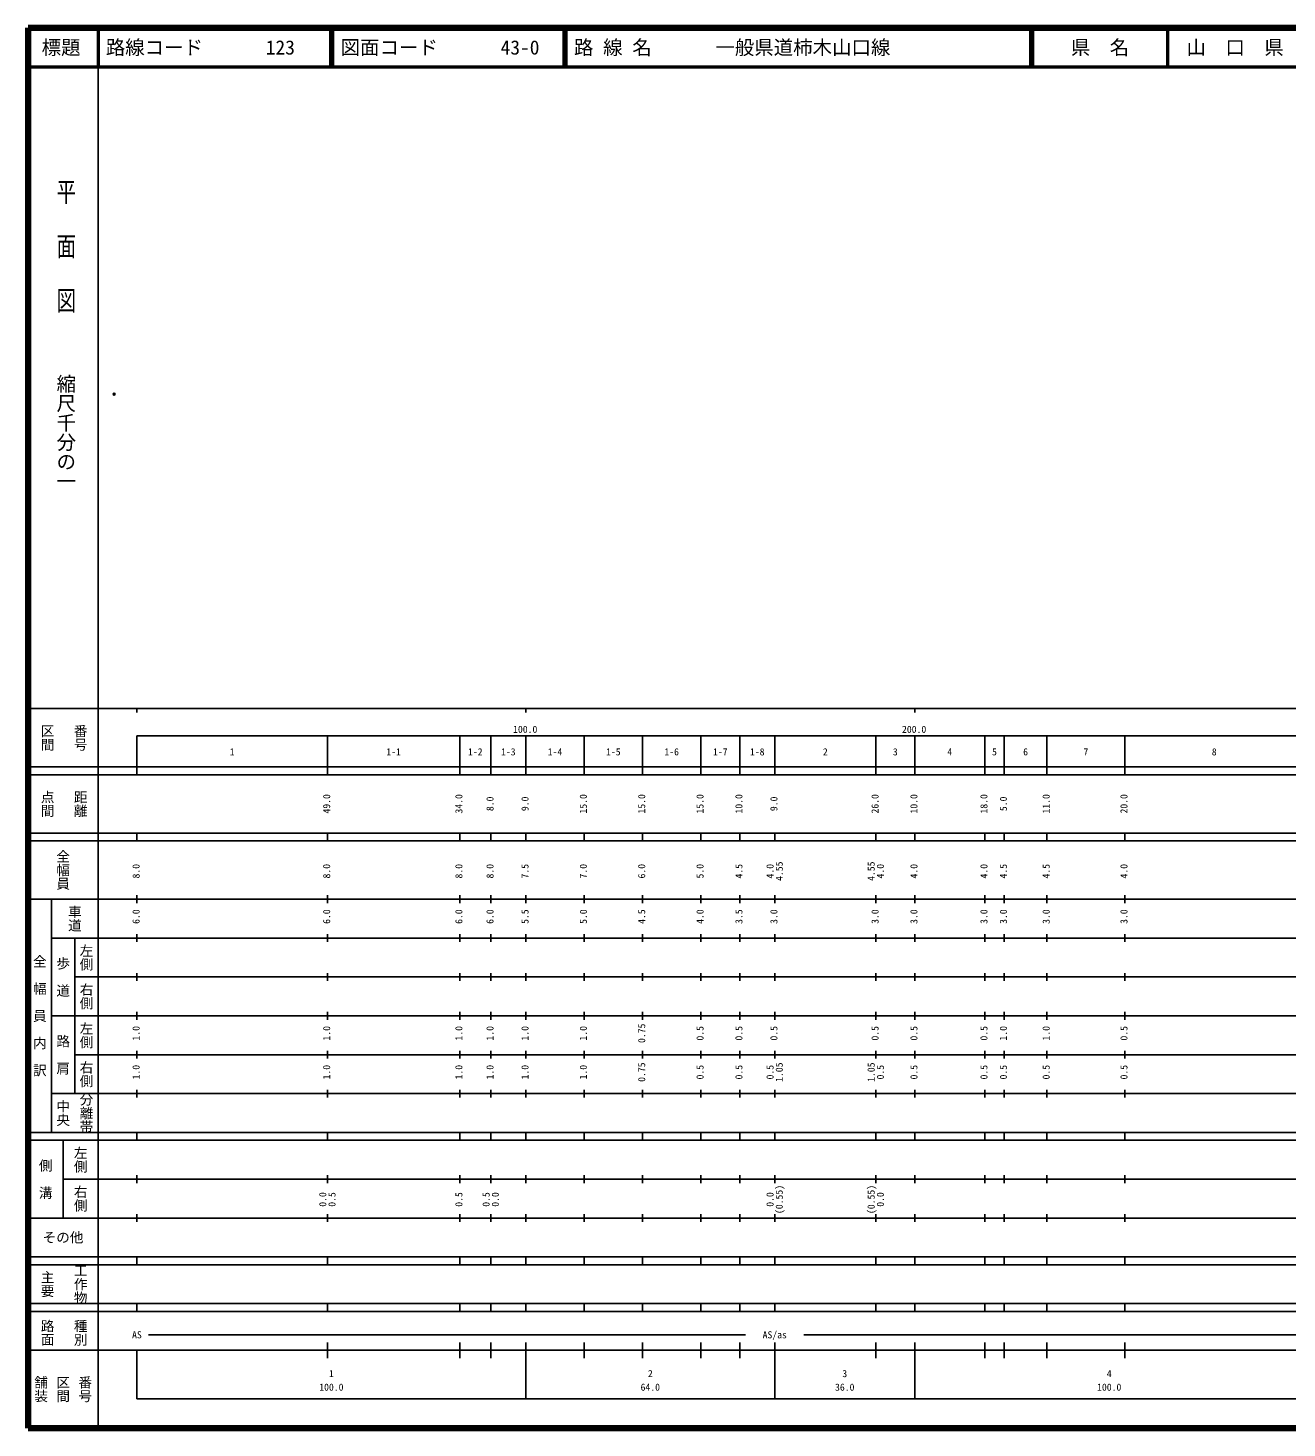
# Model space of a CAD drawing. Units: millimetres on the paper. Extents: x 40 to 680, y 20 to 380.
# Drawn here: x 40 to 363.7, y 20 to 380 of the extents above; entities that cross this region are included whole.
import ezdxf
from ezdxf.enums import TextEntityAlignment as Align

# ---------------------------------------------------------------- set-up
doc = ezdxf.new("R2010")
doc.units = ezdxf.units.MM
doc.header["$PDMODE"] = 32
doc.header["$PDSIZE"] = 0.5
doc.layers.add('M-OTRS', color=6, linetype='Continuous')
doc.layers.add('M-TTL-TXT', color=7, linetype='Continuous')
for name, color, linetype, lineweight in [('M-TTL', 2, 'Continuous', 140), ('M-TTL-BAND', 7, 'Continuous', 25), ('M-TTL-LINE', 7, 'Continuous', 50)]:
    doc.layers.add(name, color=color, linetype=linetype, lineweight=lineweight)
doc.styles.add('@ＭＳ ゴシック', font='')
doc.styles.add('ＭＳ ゴシック', font='')
doc.styles.get('@ＭＳ ゴシック').set_extended_font_data('@MS Gothic')
doc.styles.get('ＭＳ ゴシック').set_extended_font_data('MS Gothic')

msp = doc.modelspace()

# ---------------------------------------------------------------- linework, layer by layer
at = {"layer": 'M-OTRS'}
msp.add_point((62.131, 285.87), dxfattribs=at)
at = {"layer": 'M-TTL'}
for p, q in [((40, 380), (40, 20)), ((680, 380), (40, 380)), ((40, 20), (680, 20))]:
    msp.add_line(p, q, dxfattribs=at)
at = {"layer": 'M-TTL-BAND'}
for p, q in [((58, 370), (58, 20)), ((40, 205), (579, 205)), ((68, 205), (68, 204)), ((168, 205), (168, 204)), ((268, 205), (268, 204)), ((68, 198), (579, 198)), ((68, 198), (68, 188)), ((117, 188), (117, 198)), ((151, 188), (151, 198)), ((159, 188), (159, 198)), ((168, 188), (168, 198)), ((183, 188), (183, 198)), ((198, 188), (198, 198)), ((213, 188), (213, 198)), ((223, 188), (223, 198)), ((232, 188), (232, 198)), ((258, 188), (258, 198)), ((268, 188), (268, 198)), ((286, 188), (286, 198)), ((291, 188), (291, 198)), ((302, 188), (302, 198)), ((322, 188), (322, 198)), ((40, 190), (579, 190)), ((40, 188), (579, 188)), ((40, 173), (579, 173)), ((68, 171), (68, 173)), ((117, 171), (117, 173)), ((151, 171), (151, 173)), ((159, 171), (159, 173)), ((168, 171), (168, 173)), ((183, 171), (183, 173)), ((198, 171), (198, 173)), ((213, 171), (213, 173)), ((223, 171), (223, 173)), ((232, 171), (232, 173)), ((258, 171), (258, 173)), ((268, 171), (268, 173)), ((286, 171), (286, 173)), ((291, 171), (291, 173)), ((302, 171), (302, 173)), ((322, 171), (322, 173)), ((40, 171), (579, 171)), ((40, 156), (579, 156)), ((46, 96), (46, 156)), ((68, 155), (68, 157)), ((117, 155), (117, 157)), ((151, 155), (151, 157)), ((159, 155), (159, 157)), ((168, 155), (168, 157)), ((183, 155), (183, 157)), ((198, 155), (198, 157)), ((213, 155), (213, 157)), ((223, 155), (223, 157)), ((232, 155), (232, 157)), ((258, 155), (258, 157)), ((268, 155), (268, 157)), ((286, 155), (286, 157)), ((291, 155), (291, 157)), ((302, 155), (302, 157)), ((322, 155), (322, 157)), ((46, 146), (579, 146)), ((52, 146), (52, 106)), ((68, 145), (68, 147)), ((117, 145), (117, 147)), ((151, 145), (151, 147)), ((159, 145), (159, 147)), ((168, 145), (168, 147)), ((183, 145), (183, 147)), ((198, 145), (198, 147)), ((213, 145), (213, 147)), ((223, 145), (223, 147)), ((232, 145), (232, 147)), ((258, 145), (258, 147)), ((268, 145), (268, 147)), ((286, 145), (286, 147)), ((291, 145), (291, 147)), ((302, 145), (302, 147)), ((322, 145), (322, 147)), ((68, 135), (68, 137)), ((117, 135), (117, 137)), ((151, 135), (151, 137)), ((159, 135), (159, 137)), ((168, 135), (168, 137)), ((183, 135), (183, 137)), ((198, 135), (198, 137)), ((213, 135), (213, 137)), ((223, 135), (223, 137)), ((232, 135), (232, 137)), ((258, 135), (258, 137)), ((268, 135), (268, 137)), ((286, 135), (286, 137)), ((291, 135), (291, 137)), ((302, 135), (302, 137)), ((322, 135), (322, 137)), ((52, 136), (579, 136)), ((46, 126), (579, 126)), ((68, 125), (68, 127)), ((117, 125), (117, 127)), ((151, 125), (151, 127)), ((159, 125), (159, 127)), ((168, 125), (168, 127)), ((183, 125), (183, 127)), ((198, 125), (198, 127)), ((213, 125), (213, 127)), ((223, 125), (223, 127)), ((232, 125), (232, 127)), ((258, 125), (258, 127)), ((268, 125), (268, 127)), ((286, 125), (286, 127)), ((291, 125), (291, 127)), ((302, 125), (302, 127)), ((322, 125), (322, 127)), ((52, 116), (579, 116)), ((68, 115), (68, 117)), ((117, 115), (117, 117)), ((151, 115), (151, 117)), ((159, 115), (159, 117)), ((168, 115), (168, 117)), ((183, 115), (183, 117)), ((198, 115), (198, 117)), ((213, 115), (213, 117)), ((223, 115), (223, 117)), ((232, 115), (232, 117)), ((258, 115), (258, 117)), ((268, 115), (268, 117)), ((286, 115), (286, 117)), ((291, 115), (291, 117)), ((302, 115), (302, 117)), ((322, 115), (322, 117)), ((46, 106), (579, 106)), ((68, 105), (68, 107)), ((117, 105), (117, 107)), ((151, 105), (151, 107)), ((159, 105), (159, 107)), ((168, 105), (168, 107)), ((183, 105), (183, 107)), ((198, 105), (198, 107)), ((213, 105), (213, 107)), ((223, 105), (223, 107)), ((232, 105), (232, 107)), ((258, 105), (258, 107)), ((268, 105), (268, 107)), ((286, 105), (286, 107)), ((291, 105), (291, 107)), ((302, 105), (302, 107)), ((322, 105), (322, 107)), ((40, 96), (579, 96)), ((40, 94), (579, 94)), ((49, 94), (49, 74)), ((68, 94), (68, 96)), ((117, 94), (117, 96)), ((151, 94), (151, 96)), ((159, 94), (159, 96)), ((168, 94), (168, 96)), ((183, 94), (183, 96)), ((198, 94), (198, 96)), ((213, 94), (213, 96)), ((223, 94), (223, 96)), ((232, 94), (232, 96)), ((258, 94), (258, 96)), ((268, 94), (268, 96)), ((286, 94), (286, 96)), ((291, 94), (291, 96)), ((302, 94), (302, 96)), ((322, 94), (322, 96)), ((49, 84), (579, 84)), ((68, 83), (68, 85)), ((117, 83), (117, 85)), ((151, 83), (151, 85)), ((159, 83), (159, 85)), ((168, 83), (168, 85)), ((183, 83), (183, 85)), ((198, 83), (198, 85)), ((213, 83), (213, 85)), ((223, 83), (223, 85)), ((232, 83), (232, 85)), ((258, 83), (258, 85)), ((268, 83), (268, 85)), ((286, 83), (286, 85)), ((291, 83), (291, 85)), ((302, 83), (302, 85)), ((322, 83), (322, 85)), ((40, 74), (579, 74)), ((68, 73), (68, 75)), ((117, 73), (117, 75)), ((151, 73), (151, 75)), ((159, 73), (159, 75)), ((168, 73), (168, 75)), ((183, 73), (183, 75)), ((198, 73), (198, 75)), ((213, 73), (213, 75)), ((223, 73), (223, 75)), ((232, 73), (232, 75)), ((258, 73), (258, 75)), ((268, 73), (268, 75)), ((286, 73), (286, 75)), ((291, 73), (291, 75)), ((302, 73), (302, 75)), ((322, 73), (322, 75)), ((40, 64), (579, 64)), ((40, 62), (579, 62)), ((68, 62), (68, 64)), ((117, 62), (117, 64)), ((151, 62), (151, 64)), ((159, 62), (159, 64)), ((168, 62), (168, 64)), ((183, 62), (183, 64)), ((198, 62), (198, 64)), ((213, 62), (213, 64)), ((223, 62), (223, 64)), ((232, 62), (232, 64)), ((258, 62), (258, 64)), ((268, 62), (268, 64)), ((286, 62), (286, 64)), ((291, 62), (291, 64)), ((302, 62), (302, 64)), ((322, 62), (322, 64)), ((40, 52), (579, 52)), ((68, 50), (68, 52)), ((117, 50), (117, 52)), ((151, 50), (151, 52)), ((159, 50), (159, 52)), ((168, 50), (168, 52)), ((183, 50), (183, 52)), ((198, 50), (198, 52)), ((213, 50), (213, 52)), ((223, 50), (223, 52)), ((232, 50), (232, 52)), ((258, 50), (258, 52)), ((268, 50), (268, 52)), ((286, 50), (286, 52)), ((291, 50), (291, 52)), ((302, 50), (302, 52)), ((322, 50), (322, 52)), ((40, 50), (579, 50)), ((71, 44), (224.5, 44)), ((239.5, 44), (565, 44)), ((40, 40), (579, 40)), ((68, 40), (68, 27.5)), ((117, 38), (117, 42)), ((151, 38), (151, 42)), ((159, 38), (159, 42)), ((168, 27.5), (168, 42)), ((183, 38), (183, 42)), ((198, 38), (198, 42)), ((213, 38), (213, 42)), ((223, 38), (223, 42)), ((232, 27.5), (232, 42)), ((258, 38), (258, 42)), ((268, 27.5), (268, 42)), ((286, 38), (286, 42)), ((291, 38), (291, 42)), ((302, 38), (302, 42)), ((322, 38), (322, 42)), ((68, 27.5), (579, 27.5))]:
    msp.add_line(p, q, dxfattribs=at)
at = {"layer": 'M-TTL-LINE'}
for p, q in [((58, 380), (58, 370)), ((117.75, 380), (117.75, 370)), ((118.25, 380), (118.25, 370)), ((177.75, 380), (177.75, 370)), ((178.25, 380), (178.25, 370)), ((297.75, 380), (297.75, 370)), ((298.25, 380), (298.25, 370)), ((333, 380), (333, 370)), ((40, 370), (680, 370))]:
    msp.add_line(p, q, dxfattribs=at)

# ---------------------------------------------------------------- texts
at = {"layer": 'M-TTL-BAND', "style": '@ＭＳ ゴシック', "width": 1.4}
msp.add_text('平  面  図', height=3.666, rotation=270, dxfattribs=at).set_placement((49.777, 306.475), align=Align.MIDDLE_RIGHT)
at = {"layer": 'M-TTL-BAND', "style": '@ＭＳ ゴシック'}
msp.add_text('縮尺千分の一', height=3.666, rotation=270, dxfattribs=at).set_placement((49.777, 261.03), align=Align.MIDDLE_RIGHT)
for s, p in [('区間', (45, 197.5)), ('番号', (53.5, 197.5)), ('点間', (45, 180.5)), ('距離', (53.5, 180.5)), ('全幅員', (49, 163.5)), ('車道', (52, 151)), ('左側', (55, 141)), ('全\u3000幅\u3000員\u3000内\u3000訳', (43, 126)), ('歩\u3000道', (49, 136)), ('右側', (55, 131)), ('左側', (55, 121)), ('路\u3000肩', (49, 116)), ('右側', (55, 111)), ('分離帯', (55, 101)), ('中央', (49, 101)), ('左側', (53.5, 89)), ('側\u3000溝', (44.5, 84)), ('右側', (53.5, 79)), ('工作物', (53.5, 57)), ('主要', (45, 57)), ('路面', (45, 44.5)), ('種別', (53.5, 44.5)), ('舗装', (43.333, 30)), ('区間', (49, 30)), ('番号', (54.667, 30))]:
    msp.add_text(s, height=2.566, rotation=270, dxfattribs=at).set_placement(p, align=Align.MIDDLE_CENTER)
at = {"layer": 'M-TTL-BAND', "style": 'ＭＳ ゴシック'}
for s, p in [('100.0', (167.844, 198.195)), ('200.0', (267.844, 198.195)), ('1', (92.5, 192.405)), ('1-1', (134, 192.405)), ('1-2', (155, 192.405)), ('1-3', (163.5, 192.405)), ('1-4', (175.5, 192.405)), ('1-5', (190.5, 192.405)), ('1-6', (205.5, 192.405)), ('1-7', (218, 192.405)), ('1-8', (227.5, 192.405)), ('2', (245, 192.405)), ('3', (263, 192.405)), ('4', (277, 192.405)), ('5', (288.5, 192.405)), ('6', (296.5, 192.405)), ('7', (312, 192.405)), ('8', (345, 192.405)), ('AS', (68, 42.5)), ('AS/as', (232, 42.5)), ('1', (118, 32.523)), ('2', (200, 32.523)), ('3', (250, 32.523)), ('4', (318, 32.523)), ('100.0', (118, 29.033)), ('64.0', (200, 29.033)), ('36.0', (250, 29.033)), ('100.0', (318, 29.033))]:
    msp.add_text(s, height=1.833, dxfattribs=at).set_placement(p, align=Align.BOTTOM_CENTER)
for s, p in [('49.0', (118.242, 180.5)), ('34.0', (152.242, 180.5)), ('8.0', (160.242, 180.5)), ('9.0', (169.242, 180.5)), ('15.0', (184.242, 180.5)), ('15.0', (199.242, 180.5)), ('15.0', (214.242, 180.5)), ('10.0', (224.242, 180.5)), ('9.0', (233.242, 180.5)), ('26.0', (259.242, 180.5)), ('10.0', (269.242, 180.5)), ('18.0', (287.242, 180.5)), ('5.0', (292.242, 180.5)), ('11.0', (303.242, 180.5)), ('20.0', (323.242, 180.5)), ('8.0', (69.242, 163.174)), ('8.0', (118.242, 163.174)), ('8.0', (152.242, 163.174)), ('8.0', (160.242, 163.174)), ('7.5', (169.242, 163.174)), ('7.0', (184.242, 163.174)), ('6.0', (199.242, 163.174)), ('5.0', (214.242, 163.174)), ('4.5', (224.242, 163.174)), ('4.0', (232.242, 163.174)), ('4.55', (234.612, 163.174)), ('4.55', (258.242, 163.174)), ('4.0', (260.612, 163.174)), ('4.0', (269.242, 163.174)), ('4.0', (287.242, 163.174)), ('4.5', (292.242, 163.174)), ('4.5', (303.242, 163.174)), ('4.0', (323.242, 163.174)), ('6.0', (69.242, 151.5)), ('6.0', (118.242, 151.5)), ('6.0', (152.242, 151.5)), ('6.0', (160.242, 151.5)), ('5.5', (169.242, 151.5)), ('5.0', (184.242, 151.5)), ('4.5', (199.242, 151.5)), ('4.0', (214.242, 151.5)), ('3.5', (224.242, 151.5)), ('3.0', (233.242, 151.5)), ('3.0', (259.242, 151.5)), ('3.0', (269.242, 151.5)), ('3.0', (287.242, 151.5)), ('3.0', (292.242, 151.5)), ('3.0', (303.242, 151.5)), ('3.0', (323.242, 151.5)), ('1.0', (69.242, 121.5)), ('1.0', (118.242, 121.5)), ('1.0', (152.242, 121.5)), ('1.0', (160.242, 121.5)), ('1.0', (169.242, 121.5)), ('1.0', (184.242, 121.5)), ('0.75', (199.242, 121.5)), ('0.5', (214.242, 121.5)), ('0.5', (224.242, 121.5)), ('0.5', (233.242, 121.5)), ('0.5', (259.242, 121.5)), ('0.5', (269.242, 121.5)), ('0.5', (287.242, 121.5)), ('1.0', (292.242, 121.5)), ('1.0', (303.242, 121.5)), ('0.5', (323.242, 121.5)), ('1.0', (69.242, 111.5)), ('1.0', (118.242, 111.5)), ('1.0', (152.242, 111.5)), ('1.0', (160.242, 111.5)), ('1.0', (169.242, 111.5)), ('1.0', (184.242, 111.5)), ('0.75', (199.242, 111.5)), ('0.5', (214.242, 111.5)), ('0.5', (224.242, 111.5)), ('0.5', (232.242, 111.5)), ('1.05', (234.612, 111.5)), ('1.05', (258.242, 111.5)), ('0.5', (260.612, 111.5)), ('0.5', (269.242, 111.5)), ('0.5', (287.242, 111.5)), ('0.5', (292.242, 111.5)), ('0.5', (303.242, 111.5)), ('0.5', (323.242, 111.5)), ('0.0', (117.242, 78.764)), ('0.5', (119.612, 78.764)), ('0.5', (152.242, 78.764)), ('0.5', (159.242, 78.764)), ('0.0', (161.612, 78.764)), ('0.0', (232.242, 78.764)), ('(0.55)', (234.612, 78.764)), ('(0.55)', (258.242, 78.764)), ('0.0', (260.612, 78.764))]:
    msp.add_text(s, height=1.833, rotation=90, dxfattribs=at).set_placement(p, align=Align.BOTTOM_CENTER)
msp.add_text('その他', height=2.566, dxfattribs=at).set_placement((49, 69), align=Align.MIDDLE_CENTER)
at = {"layer": 'M-TTL-TXT', "style": 'ＭＳ ゴシック'}
for s, p in [('標題', (48.5, 375)), ('県\u3000名', (315.625, 375)), ('山\u3000口\u3000県', (350.375, 375))]:
    msp.add_text(s, height=3.666, dxfattribs=at).set_placement(p, align=Align.MIDDLE_CENTER)
for s, p in [('路線コード', (60, 375)), ('123', (101.142, 375)), ('図面コード', (120.38, 375)), ('43-0', (161.521, 375)), ('路 線 名', (180.38, 375)), ('一般県道柿木山口線', (216.734, 375))]:
    msp.add_text(s, height=3.666, dxfattribs=at).set_placement(p, align=Align.MIDDLE_LEFT)

doc.saveas('drawing.dxf')
